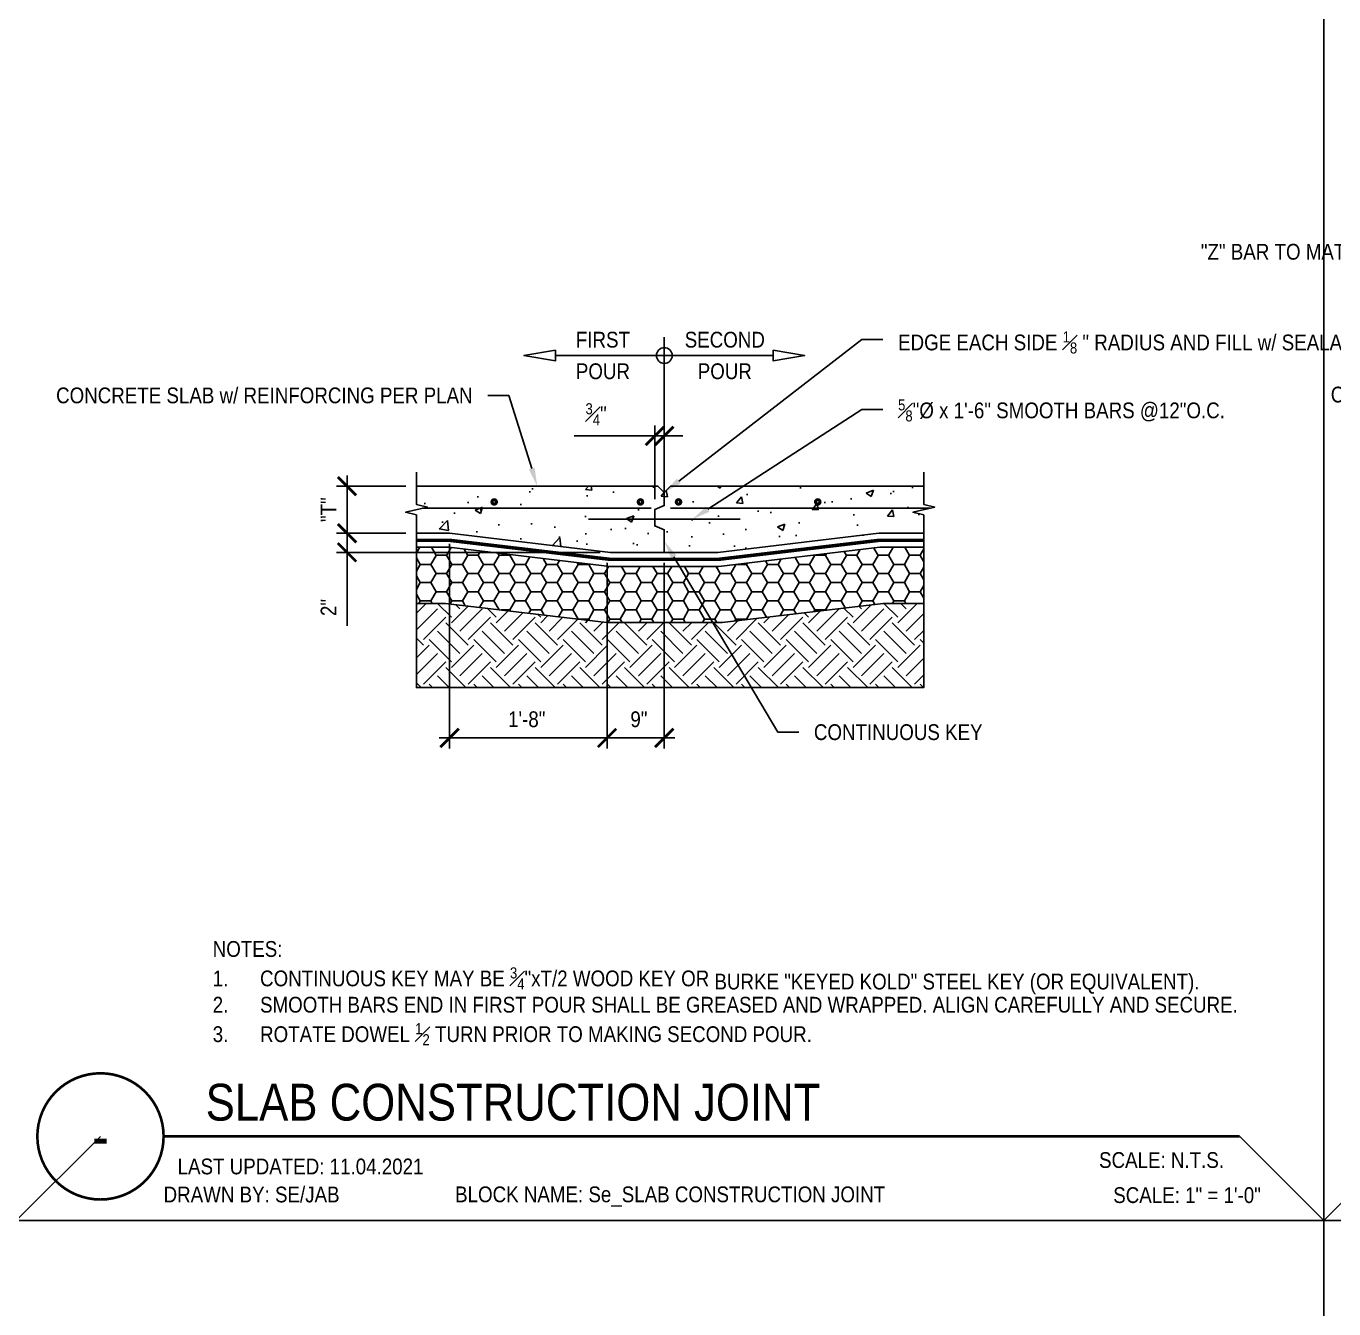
# Model space of a CAD drawing. Header units: inches. Extents: x -16404 to 14624, y -1591 to 16152.
# Drawn here: x -8754.8 to -8661.6, y 1411.9 to 1503.4 of the extents above; entities that cross this region are included whole.
import ezdxf
from ezdxf import colors
from ezdxf.entities.mleader import LeaderData, LeaderLine
from ezdxf.enums import TextEntityAlignment as Align
from ezdxf.math import Vec2, Vec3

# ---------------------------------------------------------------- set-up
doc = ezdxf.new("R2010")
doc.units = ezdxf.units.IN
doc.header["$LTSCALE"] = 24
doc.header["$MEASUREMENT"] = 0
doc.linetypes.add('HIDDEN2', pattern=[0.1875, 0.125, -0.0625])
doc.layers.get('0').update_dxf_attribs({"linetype": 'CONTINUOUS'})
doc.layers.get('DefPoints').update_dxf_attribs({"color": 251, "linetype": 'CONTINUOUS'})
for name, color, linetype, plot in [('DESIGNER COMMENTS', 221, 'CONTINUOUS', False), ('S-ANNO-GRID-NONPLOT', 251, 'CONTINUOUS', False), ('S-ANNO-NONPLOT', 253, 'CONTINUOUS', False)]:
    doc.layers.add(name, color=color, linetype=linetype, plot=plot)
for name, color, linetype in [('S-ANNO-DIMS', 2, 'CONTINUOUS'), ('S-ANNO-NOTE', 4, 'CONTINUOUS'), ('S-BREAK', 2, 'CONTINUOUS'), ('S-CONC', 4, 'CONTINUOUS'), ('S-MEMBRANE', 6, 'HIDDEN2'), ('S-REBAR', 7, 'CONTINUOUS'), ('S-TYP DETAIL BLOCKS', 1, 'CONTINUOUS')]:
    doc.layers.add(name, color=color, linetype=linetype)
doc.layers.add('S-HATCH-SOIL', color=7, linetype='CONTINUOUS', true_color=0x8f8f8f, transparency=0.8)
doc.layers.add('S-HATCH2', color=2, linetype='CONTINUOUS', transparency=0.5)
doc.styles.add('Arial', font='arial.ttf', dxfattribs={"width": 0.85})
doc.dimstyles.new('DIM-12_Se', dxfattribs={"dimscale": 12, "dimtxt": 0.09375, "dimasz": 0.109375, "dimexe": 0.0625, "dimexo": 0.0625, "dimgap": 0.0625, "dimtad": 1, "dimdec": 4, "dimzin": 11, "dimdsep": 46, "dimlunit": 4, "dimtxsty": 'Arial', "dimblk": 'ARCHTICK', "dimcen": 0.125, "dimdle": 0.0625, "dimclrd": 256, "dimclre": 256, "dimclrt": 4, "dimadec": 0, "dimazin": 0, "dimtfac": 0.75, "dimtdec": 4, "dimtmove": 0, "dimatfit": 3, "dimfxl": 1, "dimfrac": 1, "dimtolj": 1, "dimtzin": 0, "dimarcsym": 0})

# ---------------------------------------------------------------- blocks, each defined once
blk = doc.blocks.new('*U540')
at = {"const_width": 0.188}
for points in [[(-4.5, 0, -1), (4.5, 0, 3.732051)], [(-4.5, 0, 1), (4.5, 0, -3.732051)]]:
    blk.add_lwpolyline(points, format="xyb", dxfattribs=at)
blk.add_lwpolyline([(4.5, 0), (81.209, 0)], dxfattribs=at)
blk.add_circle((0, 0), 4.5)
at = {"style": 'Arial', "width": 0.85}
for tag, p in [('DWG_TITLE_1', (7.5, 6.188)), ('DWG_TITLE_2', (7.5, 2.438))]:
    blk.add_attdef(tag, text='', height=2.625, dxfattribs=at).set_placement(p, align=Align.MIDDLE_LEFT)
blk.add_attdef('#', text='', height=3, dxfattribs=at).set_placement((0, 0), align=Align.MIDDLE_CENTER)
blk.add_attdef('SCALE', text='', height=1.125, dxfattribs=at).set_placement((80.084, -1.125), align=Align.TOP_RIGHT)
blk = doc.blocks.new('_ARCHTICK')
at = {"color": 0, "linetype": 'ByBlock', "const_width": 0.15}
blk.add_lwpolyline([(-0.5, -0.5), (0.5, 0.5)], dxfattribs=at)
blk = doc.blocks.new('*D1920')
at = {"layer": 'DefPoints', "color": 0, "transparency": 16777216}
for p in [(40.188, 49.939), (40.188, 49.939), (39.513, 44.691)]:
    blk.add_point(p, dxfattribs=at)
at = {"layer": 'S-ANNO-DIMS', "lineweight": -2, "transparency": 16777216}
for p, q in [((39.513, 45.441), (39.513, 50.689)), ((39.513, 49.939), (33.768, 49.939)), ((40.188, 49.939), (39.513, 49.939)), ((40.188, 49.939), (41.501, 49.939))]:
    blk.add_line(p, q, dxfattribs=at)
at = {"layer": 'S-ANNO-DIMS', "lineweight": -2, "transparency": 16777216, "xscale": 1.3125, "yscale": 1.3125, "zscale": 1.3125}
blk.add_blockref('_ARCHTICK', (39.513, 49.939), dxfattribs=at)
at = {"layer": 'S-ANNO-DIMS', "lineweight": -2, "transparency": 16777216, "xscale": 1.3125, "yscale": 1.3125, "zscale": 1.3125, "rotation": 180}
blk.add_blockref('_ARCHTICK', (40.188, 49.939), dxfattribs=at)
at = {"layer": 'S-ANNO-DIMS', "color": 4, "transparency": 16777216, "insert": (35.328, 51.485), "char_height": 1.125, "attachment_point": 5, "style": 'Arial'}
blk.add_mtext('\\A1;{\\H0.7x;\\S3#4;}"', dxfattribs=at)
blk = doc.blocks.new('*D1921')
at = {"layer": 'DefPoints', "color": 0, "transparency": 16777216}
for p in [(22.523, 46.365), (17.573, 43), (22.523, 43)]:
    blk.add_point(p, dxfattribs=at)
at = {"layer": 'S-ANNO-DIMS', "lineweight": -2, "transparency": 16777216}
for p, q in [((17.573, 47.115), (17.573, 42.25)), ((21.773, 46.365), (16.823, 46.365)), ((21.773, 43), (16.823, 43))]:
    blk.add_line(p, q, dxfattribs=at)
at = {"layer": 'S-ANNO-DIMS', "lineweight": -2, "transparency": 16777216, "xscale": 1.3125, "yscale": 1.3125, "zscale": 1.3125}
for p, rotation in [((17.573, 46.365), 90), ((17.573, 43), 270)]:
    blk.add_blockref('_ARCHTICK', p, dxfattribs=dict(at, rotation=rotation))
at = {"layer": 'S-ANNO-DIMS', "color": 4, "transparency": 16777216, "insert": (16.26, 44.682), "char_height": 1.125, "attachment_point": 5, "rotation": 90, "style": 'Arial'}
blk.add_mtext('\\A1;"T"', dxfattribs=at)
blk = doc.blocks.new('*D1922')
at = {"layer": 'DefPoints', "color": 0, "transparency": 16777216}
for p in [(40.188, 41.64), (36.112, 28.408), (36.112, 28.408)]:
    blk.add_point(p, dxfattribs=at)
at = {"layer": 'S-ANNO-DIMS', "lineweight": -2, "transparency": 16777216}
for p, q in [((40.188, 40.89), (40.188, 27.658)), ((40.938, 28.408), (35.362, 28.408))]:
    blk.add_line(p, q, dxfattribs=at)
at = {"layer": 'S-ANNO-DIMS', "lineweight": -2, "transparency": 16777216, "xscale": 1.3125, "yscale": 1.3125, "zscale": 1.3125, "rotation": 180}
blk.add_blockref('_ARCHTICK', (36.112, 28.408), dxfattribs=at)
at = {"layer": 'S-ANNO-DIMS', "lineweight": -2, "transparency": 16777216, "xscale": 1.3125, "yscale": 1.3125, "zscale": 1.3125}
blk.add_blockref('_ARCHTICK', (40.188, 28.408), dxfattribs=at)
at = {"layer": 'S-ANNO-DIMS', "color": 4, "transparency": 16777216, "insert": (38.379, 29.732), "char_height": 1.125, "attachment_point": 5, "style": 'Arial'}
blk.add_mtext('\\A1;9"', dxfattribs=at)
blk = doc.blocks.new('*D1923')
at = {"layer": 'DefPoints', "color": 0, "transparency": 16777216}
for p in [(24.888, 43), (36.112, 41.64), (36.112, 28.408)]:
    blk.add_point(p, dxfattribs=at)
at = {"layer": 'S-ANNO-DIMS', "lineweight": -2, "transparency": 16777216}
for p, q in [((24.888, 42.25), (24.888, 27.658)), ((36.112, 40.89), (36.112, 27.658)), ((24.138, 28.408), (36.862, 28.408))]:
    blk.add_line(p, q, dxfattribs=at)
at = {"layer": 'S-ANNO-DIMS', "lineweight": -2, "transparency": 16777216, "xscale": 1.3125, "yscale": 1.3125, "zscale": 1.3125, "rotation": 180}
blk.add_blockref('_ARCHTICK', (24.888, 28.408), dxfattribs=at)
at = {"layer": 'S-ANNO-DIMS', "lineweight": -2, "transparency": 16777216, "xscale": 1.3125, "yscale": 1.3125, "zscale": 1.3125}
blk.add_blockref('_ARCHTICK', (36.112, 28.408), dxfattribs=at)
at = {"layer": 'S-ANNO-DIMS', "color": 4, "transparency": 16777216, "insert": (30.383, 29.732), "char_height": 1.125, "attachment_point": 5, "style": 'Arial'}
blk.add_mtext('\\A1;1\'-8"', dxfattribs=at)
blk = doc.blocks.new('*D1919')
at = {"layer": 'DefPoints', "color": 0, "transparency": 16777216}
for p in [(17.573, 43), (22.523, 43), (36.363, 41.64)]:
    blk.add_point(p, dxfattribs=at)
at = {"layer": 'S-ANNO-DIMS', "lineweight": -2, "transparency": 16777216}
for p, q in [((17.573, 43), (17.573, 44.312)), ((21.773, 43), (16.823, 43)), ((17.573, 43), (17.573, 41.64)), ((35.613, 41.64), (16.823, 41.64)), ((17.573, 41.64), (17.573, 36.399))]:
    blk.add_line(p, q, dxfattribs=at)
at = {"layer": 'S-ANNO-DIMS', "lineweight": -2, "transparency": 16777216, "xscale": 1.3125, "yscale": 1.3125, "zscale": 1.3125}
for p, rotation in [((17.573, 43), 270), ((17.573, 41.64), 90)]:
    blk.add_blockref('_ARCHTICK', p, dxfattribs=dict(at, rotation=rotation))
at = {"layer": 'S-ANNO-DIMS', "color": 4, "transparency": 16777216, "insert": (16.258, 37.707), "char_height": 1.125, "attachment_point": 5, "rotation": 90, "style": 'Arial'}
blk.add_mtext('\\A1;2"', dxfattribs=at)
blk = doc.blocks.new('_Small')
at = {"color": 0, "linetype": 'ByBlock', "lineweight": -2}
blk.add_circle((0, 0), 0.25, dxfattribs=at)
blk = doc.blocks.new('Se_SLAB CONSTRUCTION JOINT')
at = {"layer": 'S-HATCH-SOIL'}
h = blk.add_hatch(dxfattribs=at)
h.set_pattern_fill('HONEY', color=256, scale=6, style=0)
h.set_pattern_definition([(0, (9563.516, -3997.48016), (1.125, 0.649519053), [0.75, -1.5]), (120, (9563.516, -3997.48016), (-1.125, 0.649519053), [0.75, -1.5]), (60, (9563.516, -3997.48016), (2e-16, 1.299038106), [-1.5, 0.75])])
h.paths.add_polyline_path([(58.68646, 38), (55.78339, 38), (44.30839, 36.63974), (36.06775, 36.63974), (24.59275, 38), (22.52264, 38), (22.52264, 42), (24.829, 42), (36.304, 40.63974), (44.07213, 40.63974), (55.54713, 42), (58.68646, 42)])
h = blk.add_hatch(dxfattribs=at)
h.set_pattern_fill('EARTH', color=256, scale=9, angle=45, style=0)
h.set_pattern_definition([(45, (9563.516, -3997.4802), (2e-16, 3.1819805), [2.25, -2.25]), (45, (9562.9194, -3996.8835), (2e-16, 3.1819805), [2.25, -2.25]), (45, (9562.3227, -3996.287), (2e-16, 3.1819805), [2.25, -2.25]), (135, (9562.3227, -3995.8892), (-3.1819805, 7e-16), [2.25, -2.25]), (135, (9562.9194, -3995.2926), (-3.1819805, 7e-16), [2.25, -2.25]), (135, (9563.516, -3994.696), (-3.1819805, 7e-16), [2.25, -2.25])])
h.paths.add_polyline_path([(22.52264, 38), (24.59275, 38), (36.06775, 36.63974), (44.30839, 36.63974), (55.78339, 38), (58.68646, 38), (58.68646, 32), (22.52264, 32)])
at = {"layer": 'S-HATCH2'}
h = blk.add_hatch(dxfattribs=at)
h.set_pattern_fill('AR-CONC', color=256, scale=0.75, style=0)
h.set_pattern_definition([(50, (9563.516, -3997.48), (5.3794514, -0.470641), [0.5625, -6.1875]), (355, (9563.516, -3997.48), (-1.040635, 5.641441), [0.45, -4.95]), (100.451444, (9563.964, -3997.5194), (4.3388164, 5.1708), [0.4780514, -5.2585658]), (46.1842, (9563.516, -3995.98), (8.00431, -1.2413946), [0.84375, -9.28125]), (96.635635, (9564.183, -3996.084), (7.0099646, 7.3058895), [0.7170776, -7.887853]), (351.18416, (9563.516, -3995.98), (7.0099646, 7.3058895), [0.675, -7.425]), (21, (9564.266, -3996.355), (4.4768029, -3.0196417), [0.5625, -6.1875]), (326, (9564.266, -3996.355), (1.824865, 5.4386253), [0.45, -4.95]), (71.451445, (9564.639, -3996.607), (6.3016678, 2.4189836), [0.4780514, -5.2585658]), (37.5, (9563.516, -3997.4802), (0.0911989, 2.4967039), [0, -4.89, 0, -5.025, 0, -4.96875]), (7.5, (9563.516, -3997.4802), (1.9730215, 2.95808784), [0, -2.865, 0, -4.7775, 0, -1.89375]), (327.5, (9561.8435, -3997.4802), (4.00366827, -0.16916154), [0, -1.875, 0, -5.85, 0, -7.7625]), (317.5, (9561.0935, -3997.48), (4.3738963, 0.7507874), [0, -2.4375, 0, -3.885, 0, -5.5125])])
h.paths.add_polyline_path([(39.51307, 44.69139), (40.18807, 44.97405), (40.18807, 45.91474), (39.73807, 46.36474), (22.52264, 46.36474), (22.52264, 45.06094), (23.30099, 44.87166), (21.74429, 44.49308), (22.52264, 44.3038), (22.52264, 43), (24.88807, 43), (36.36307, 41.63974), (40.18807, 41.63974), (40.18807, 43.24509), (39.51307, 43.52775)])
h.paths.add_polyline_path([(59.46481, 44.87166), (58.68646, 45.06094), (58.68646, 46.36474), (40.63807, 46.36474), (40.18807, 45.91474), (40.18807, 44.97405), (39.51307, 44.69139), (39.51307, 43.52775), (40.18807, 43.24509), (40.18807, 41.63974), (44.01307, 41.63974), (55.48807, 43), (58.68646, 43), (58.68646, 44.3038), (57.90811, 44.49308)])
at = {"layer": 'S-ANNO-DIMS'}
for p, q in [((40.18807, 45.91474), (40.18807, 56.98148)), ((40.18807, 55.66898), (32.43807, 55.66898)), ((40.18807, 55.66898), (47.93807, 55.66898))]:
    blk.add_line(p, q, dxfattribs=at)
for points in [[(32.43807, 56.04398), (32.43807, 55.29398), (30.18807, 55.66898)], [(47.93807, 56.04398), (47.93807, 55.29398), (50.18807, 55.66898)]]:
    blk.add_lwpolyline(points, close=True, dxfattribs=at)
at = {"layer": 'S-ANNO-NONPLOT'}
for points in [[(58.68646, 43), (55.48807, 43), (44.01307, 41.63974), (36.36307, 41.63974), (24.88807, 43), (22.52264, 43)], [(58.68646, 42.5), (55.5176, 42.5), (44.0426, 41.13974), (36.33354, 41.13974), (24.85854, 42.5), (22.52264, 42.5)]]:
    blk.add_lwpolyline(points, dxfattribs=at)
for points in [[(58.68646, 38), (55.78339, 38), (44.30839, 36.63974), (36.06775, 36.63974), (24.59275, 38), (22.52264, 38), (22.52264, 42), (24.829, 42), (36.304, 40.63974), (44.07213, 40.63974), (55.54713, 42), (58.68646, 42)], [(22.52264, 38), (24.59275, 38), (36.06775, 36.63974), (44.30839, 36.63974), (55.78339, 38), (58.68646, 38), (58.68646, 32), (22.52264, 32)]]:
    blk.add_lwpolyline(points, close=True, dxfattribs=at)
at = {"layer": 'S-BREAK'}
for points in [[(22.52264, 47.36474), (22.52264, 45.06094), (23.30099, 44.87166), (21.74429, 44.49308), (22.52264, 44.3038), (22.52264, 42)], [(58.68646, 47.36474), (58.68646, 45.06094), (59.46481, 44.87166), (57.90811, 44.49308), (58.68646, 44.3038), (58.68646, 42)]]:
    blk.add_lwpolyline(points, dxfattribs=at)
at = {"layer": 'S-CONC'}
for points in [[(22.52264, 46.36474), (39.73807, 46.36474), (40.18807, 45.91474), (40.18807, 44.97405), (39.51307, 44.69139), (39.51307, 43.52775), (40.18807, 43.24509), (40.18807, 41.63974), (36.36307, 41.63974), (24.88807, 43), (22.52264, 43)], [(58.68646, 46.36474), (40.63807, 46.36474), (40.18807, 45.91474), (40.18807, 44.97405), (39.51307, 44.69139), (39.51307, 43.52775), (40.18807, 43.24509), (40.18807, 41.63974), (44.01307, 41.63974), (55.48807, 43), (58.68646, 43)]]:
    blk.add_lwpolyline(points, dxfattribs=at)
at = {"layer": 'S-MEMBRANE', "color": 4, "const_width": 0.25}
blk.add_lwpolyline([(58.68646, 42.5), (55.5176, 42.5), (44.0426, 41.13974), (36.33354, 41.13974), (24.85854, 42.5), (22.52264, 42.5)], dxfattribs=at)
at = {"layer": 'S-REBAR'}
for p, q in [((22.94224, 44.78441), (39.25119, 44.78441)), ((40.63807, 44.78441), (59.10606, 44.78441)), ((34.78807, 44.00026), (45.58807, 44.00026))]:
    blk.add_line(p, q, dxfattribs=at)
at = {"layer": 'S-REBAR', "const_width": 0.3125}
for points in [[(27.9514, 45.23441, -1), (28.1764, 45.23441, -1)], [(38.37393, 45.23441, -1), (38.59893, 45.23441, -1)], [(41.09165, 45.23441, -1), (41.31665, 45.23441, -1)], [(51.01378, 45.23441, -1), (51.23878, 45.23441, -1)]]:
    blk.add_lwpolyline(points, format="xyb", close=True, dxfattribs=at)
at = {"layer": 'S-ANNO-DIMS', "xscale": 2.25, "yscale": 2.25, "zscale": 2.25, "rotation": 180}
blk.add_blockref('_Small', (40.18807, 55.66898), dxfattribs=at)
at = {"layer": 'DESIGNER COMMENTS', "char_height": 1.125, "style": 'Arial'}
for s, insert, width, attachment_point in [('\\A1;LAST UPDATED: 11.04.2021', (5.49984, -1.58101), 17.4709661, 1), ('\\A1;DRAWN BY: SE/JAB', (4.49984, -3.58101), 12.4848985, 1), ('\\A1;BLOCK NAME: Se_SLAB CONSTRUCTION JOINT', (40.60455, -4.29464), 30.6412551, 5), ('\\A1;SCALE: 1{\\H1x;" = 1\'-0"}', (82.7091, -3.625), 19.68745, 3)]:
    blk.add_mtext(s, dxfattribs=dict(at, insert=insert, width=width, attachment_point=attachment_point))
at = {"layer": 'S-ANNO-NOTE', "char_height": 1.125, "attachment_point": 5, "line_spacing_factor": 1.2, "style": 'Arial'}
for s, insert, width in [('FIRST\\PPOUR', (35.81307, 55.66898), 3.8538617), ('SECOND\\PPOUR', (44.50057, 55.66898), 5.6554732)]:
    blk.add_mtext(s, dxfattribs=dict(at, insert=insert, width=width))
at = {"layer": 'S-ANNO-NOTE', "color": 4, "insert": (8.00004, 6.50001), "char_height": 1.125, "width": 74.3794431, "attachment_point": 7, "style": 'Arial'}
blk.add_mtext('\\A1;NOTES:\\P\\pi-3.375,l3.375,t3.375;1.^ICONTINUOUS KEY MAY BE {\\H0.7x;\\S3#4;}"xT/2 WOOD KEY OR {\\A0;BURKE "KEYED KOLD" STEEL KEY (OR EQUIVALENT).\\P}2.^ISMOOTH BARS END IN FIRST POUR SHALL BE GREASED AND WRAPPED. ALIGN CAREFULLY AND SECURE.\\P3.^IROTATE DOWEL {\\H0.7x;\\S1#2;} TURN PRIOR TO MAKING SECOND POUR.', dxfattribs=at)
at = {"layer": 'S-ANNO-DIMS'}
for base, p1, p2, text, picture, middle in [((40.18807, 49.93877), (39.51307, 44.69139), (40.18807, 49.93877), '{\\H0.7x;\\S3#4;}"', '*D1920', (35.32798, 49.93877)), ((36.11165, 28.40798), (40.18807, 41.63974), (36.11165, 28.40798), '9"', '*D1922', (38.37916, 28.40798))]:
    dim = blk.add_linear_dim(base=base, p1=p1, p2=p2, text=text, dimstyle='DIM-12_Se', dxfattribs=at)
    dim.commit()
    dim.dimension.update_dxf_attribs({"geometry": picture, "text_midpoint": middle, "dimtype": 128})
for base, p1, p2, angle, text, picture, middle in [((17.57251, 43), (22.52264, 46.36474), (22.52264, 43), 90, '"T"', '*D1921', (17.57251, 44.68237)), ((17.57251, 43), (36.36307, 41.63974), (22.52264, 43), 270, '2"', '*D1919', (17.57251, 37.70704)), ((36.11165, 28.40798), (24.88807, 43), (36.11165, 41.63974), 180, '1\'-8"', '*D1923', (30.38316, 28.40798))]:
    dim = blk.add_linear_dim(base=base, p1=p1, p2=p2, angle=angle, text=text, dimstyle='DIM-12_Se', dxfattribs=at)
    dim.commit()
    dim.dimension.update_dxf_attribs({"geometry": picture, "text_midpoint": middle, "dimtype": 128})
at = {"layer": 'S-ANNO-NOTE'}
ml = blk.add_multileader_mtext('Standard', dxfattribs=at)
ml.set_content('\\A1;{\\C256;EDGE EACH SIDE \\H0.7x;\\S1#8;\\H1.42857x; " RADIUS AND FILL w/ SEALANT}', color=4, style='Arial')
ml.set_leader_properties(color=2)
ml.build(insert=Vec2(0, 0))
ml.multileader.update_dxf_attribs({"dogleg_length": 0.36, "arrow_head_size": 1.3125, "scale": 12})
ctx = ml.context
ctx.base_point, ctx.scale, ctx.char_height, ctx.arrow_head_size, ctx.landing_gap_size, ctx.plane_origin = Vec3(55.77143, 56.82009), 12, 1.125, 1.3125, 1.08, Vec3(16.56465, 354.15491)
notes = []
notes.append((ctx, [(0, (1, 1, 0), (54.27143, 56.82009), (1, 0), 1.5, [(0, [(40.18807, 45.91474)], 0, [])])]))
ctx.mtext.insert, ctx.mtext.width, ctx.mtext.flow_direction = Vec3(56.85143, 57.39218), 17.3706589, 5
ml = blk.add_multileader_mtext('Standard', dxfattribs=at)
ml.set_content('\\A1;{\\C256;CONCRETE SLAB w/ REINFORCING PER PLAN}', color=4, style='Arial')
ml.set_leader_properties(color=2)
ml.build(insert=Vec2(0, 0))
ml.multileader.update_dxf_attribs({"dogleg_length": 0.36, "arrow_head_size": 1.3125, "scale": 12})
ctx = ml.context
ctx.base_point, ctx.scale, ctx.char_height, ctx.arrow_head_size, ctx.landing_gap_size, ctx.plane_origin = Vec3(9.32934, 52.82009), 12, 1.125, 1.3125, 1.08, Vec3(55.81149, 354.15491)
ctx.text_align_type = 2
notes.append((ctx, [(0, (1, 1, 0), (29.1047, 52.82009), (-1, 0), 1.5, [(0, [(31.13035, 46.36474)], 0, [])])]))
ctx.mtext.insert, ctx.mtext.width, ctx.mtext.alignment, ctx.mtext.flow_direction = Vec3(26.5247, 53.39218), 16.2316243, 3, 5
ml = blk.add_multileader_mtext('Standard', dxfattribs=at)
ml.set_content('\\A1;{\\H0.7x;\\C256;\\S5#8;\\H1.42857x;"%%C x 1\'-6" SMOOTH BARS @12"O.C. }', color=4, style='Arial')
ml.set_leader_properties(color=2)
ml.build(insert=Vec2(0, 0))
ml.multileader.update_dxf_attribs({"dogleg_length": 0.36, "arrow_head_size": 1.3125, "scale": 12})
ctx = ml.context
ctx.base_point, ctx.scale, ctx.char_height, ctx.arrow_head_size, ctx.landing_gap_size, ctx.plane_origin = Vec3(55.77143, 51.82009), 12, 1.125, 1.3125, 1.08, Vec3(16.56465, 349.15491)
notes.append((ctx, [(0, (1, 1, 0), (54.27143, 51.82009), (1, 0), 1.5, [(0, [(42.18807, 44.00026)], 0, [])])]))
ctx.mtext.insert, ctx.mtext.width, ctx.mtext.flow_direction = Vec3(56.85143, 52.54796), 12.9131977, 5
ml = blk.add_multileader_mtext('Standard', dxfattribs=at)
ml.set_content('\\A1;{\\C256;CONTINUOUS KEY}', color=4, style='Arial')
ml.set_leader_properties(color=2)
ml.build(insert=Vec2(0, 0))
ml.multileader.update_dxf_attribs({"dogleg_length": 0.36, "arrow_head_size": 1.3125, "scale": 12})
ctx = ml.context
ctx.base_point, ctx.scale, ctx.char_height, ctx.arrow_head_size, ctx.landing_gap_size, ctx.plane_origin = Vec3(49.77143, 28.82009), 12, 1.125, 1.3125, 1.08, Vec3(16.56465, 325.15491)
notes.append((ctx, [(0, (1, 1, 0), (48.27143, 28.82009), (1, 0), 1.5, [(0, [(40.18807, 42.44241)], 0, [])])]))
ctx.mtext.insert, ctx.mtext.width, ctx.mtext.flow_direction = Vec3(50.85143, 29.38259), 7.2007367, 5
for ctx, leaders in notes:
    for number, flags, end, landing, length, lines in leaders:
        leader = LeaderData()
        leader.index, (leader.has_last_leader_line, leader.has_dogleg_vector, leader.attachment_direction) = number, flags
        leader.last_leader_point, leader.dogleg_vector, leader.dogleg_length = Vec3(end), Vec3(landing), length
        for number, points, colour, breaks in lines:
            line = LeaderLine()
            line.index, line.vertices, line.color, line.breaks = number, Vec3.list(points), colors.encode_raw_color(colour), breaks
            leader.lines.append(line)
        ctx.leaders.append(leader)
blk = doc.blocks.new('Se_DEPRESSED SLAB 2')
at = {"layer": 'S-ANNO-NOTE'}
ml = blk.add_multileader_mtext('Standard', dxfattribs=at)
ml.set_content('"Z" BAR TO MATCH SIZE & SPACING OF SLAB REINFORCING', color=4, style='Arial')
ml.set_leader_properties(color=2)
ml.build(insert=Vec2(0, 0))
ml.multileader.update_dxf_attribs({"dogleg_length": 0.36, "arrow_head_size": 1.3125, "scale": 12})
ctx = ml.context
ctx.base_point, ctx.scale, ctx.char_height, ctx.arrow_head_size, ctx.landing_gap_size, ctx.plane_origin = Vec3(1.48463, 63.08441), 12, 1.125, 1.3125, 1.08, Vec3(62.56573, 372.13813)
ctx.text_align_type = 2
notes = []
notes.append((ctx, [(0, (1, 1, 0), (26.74962, 63.08441), (-1, 0), 1.5, [(0, [(43.41737, 48.17346)], 0, [])])]))
ctx.mtext.insert, ctx.mtext.width, ctx.mtext.alignment, ctx.mtext.flow_direction = Vec3(24.16962, 63.65651), 21.6762483, 3, 5
ml = blk.add_multileader_mtext('Standard', dxfattribs=at)
ml.set_content('\\A1;{\\C256;CONCRETE SLAB w/ REINFORCING PER PLAN}', color=4, style='Arial')
ml.set_leader_properties(color=2)
ml.build(insert=Vec2(0, 0))
ml.multileader.update_dxf_attribs({"dogleg_length": 0.36, "arrow_head_size": 1.3125, "scale": 12})
ctx = ml.context
ctx.base_point, ctx.scale, ctx.char_height, ctx.arrow_head_size, ctx.landing_gap_size, ctx.plane_origin = Vec3(6.97427, 52.90215), 12, 1.125, 1.3125, 1.08, Vec3(53.45641, 354.23698)
ctx.text_align_type = 2
notes.append((ctx, [(0, (1, 1, 0), (26.74962, 52.90215), (-1, 0), 1.5, [(0, [(28.77527, 46.44681)], 0, [])])]))
ctx.mtext.insert, ctx.mtext.width, ctx.mtext.alignment, ctx.mtext.flow_direction = Vec3(24.16962, 53.47425), 16.2316243, 3, 5
for ctx, leaders in notes:
    for number, flags, end, landing, length, lines in leaders:
        leader = LeaderData()
        leader.index, (leader.has_last_leader_line, leader.has_dogleg_vector, leader.attachment_direction) = number, flags
        leader.last_leader_point, leader.dogleg_vector, leader.dogleg_length = Vec3(end), Vec3(landing), length
        for number, points, colour, breaks in lines:
            line = LeaderLine()
            line.index, line.vertices, line.color, line.breaks = number, Vec3.list(points), colors.encode_raw_color(colour), breaks
            leader.lines.append(line)
        ctx.leaders.append(leader)
blk = doc.blocks.new('Se_STEPPED CONCRETE  GRADE BEAM')
at = {"layer": 'S-ANNO-NOTE'}
ml = blk.add_multileader_mtext('Standard', dxfattribs=at)
ml.set_content("TOP OF GRADE BEAM STEPPED AS REQ'D", color=4, style='Arial')
ml.set_leader_properties(color=2)
ml.build(insert=Vec2(0, 0))
ml.multileader.update_dxf_attribs({"dogleg_length": 0.36, "arrow_head_size": 1.3125, "scale": 12})
ctx = ml.context
ctx.base_point, ctx.scale, ctx.char_height, ctx.arrow_head_size, ctx.landing_gap_size, ctx.plane_origin = Vec3(54.37906, 75.45004), 12, 1.125, 1.3125, 1.08, Vec3(20.82708, 367.95536)
notes = []
notes.append((ctx, [(0, (1, 1, 0), (52.87906, 75.45004), (1, 0), 1.5, [(0, [(45.88104, 64.82587)], 0, [])])]))
ctx.mtext.insert, ctx.mtext.width, ctx.mtext.flow_direction = Vec3(55.45906, 76.05628), 14.1612713, 5
ml = blk.add_multileader_mtext('Standard', dxfattribs=at)
ml.set_content('(2) #4 BENT BARS, TYP', color=4, style='Arial')
ml.set_leader_properties(color=2)
ml.build(insert=Vec2(0, 0))
ml.multileader.update_dxf_attribs({"dogleg_length": 0.36, "arrow_head_size": 1.3125, "scale": 12})
ctx = ml.context
ctx.base_point, ctx.scale, ctx.char_height, ctx.arrow_head_size, ctx.landing_gap_size, ctx.plane_origin = Vec3(54.37906, 69.82925), 12, 1.125, 1.3125, 1.08, Vec3(20.82708, 362.33457)
notes.append((ctx, [(0, (1, 1, 0), (52.87906, 69.82925), (1, 0), 1.5, [(0, [(48.26602, 62.82587)], 0, [])])]))
ctx.mtext.insert, ctx.mtext.width, ctx.mtext.flow_direction = Vec3(55.45906, 70.55712), 15.0392471, 5
ml = blk.add_multileader_mtext('Standard', dxfattribs=at)
ml.set_content('TOP OF GRADE BEYOND, SHOWN DASHED', color=4, style='Arial')
ml.set_leader_properties(color=2)
ml.build(insert=Vec2(0, 0))
ml.multileader.update_dxf_attribs({"dogleg_length": 0.36, "arrow_head_size": 1.3125, "scale": 12})
ctx = ml.context
ctx.base_point, ctx.scale, ctx.char_height, ctx.arrow_head_size, ctx.landing_gap_size, ctx.plane_origin = Vec3(52.37906, 25.67949), 12, 1.125, 1.3125, 1.08, Vec3(20.82708, 322.18481)
notes.append((ctx, [(0, (1, 1, 0), (50.87906, 25.67949), (1, 0), 1.5, [(0, [(43.72247, 40.40998)], 0, [])])]))
ctx.mtext.insert, ctx.mtext.width, ctx.mtext.flow_direction = Vec3(53.45906, 26.25158), 16.3705611, 5
ml = blk.add_multileader_mtext('Standard', dxfattribs=at)
ml.set_content('CONCRETE GRADE BEAM w/ REINFORCING PER PLAN AND DETAILS', color=4, style='Arial')
ml.set_leader_properties(color=2)
ml.build(insert=Vec2(0, 0))
ml.multileader.update_dxf_attribs({"dogleg_length": 0.36, "arrow_head_size": 1.3125, "scale": 12})
ctx = ml.context
ctx.base_point, ctx.scale, ctx.char_height, ctx.arrow_head_size, ctx.landing_gap_size, ctx.plane_origin = Vec3(52.37906, 20.67949), 12, 1.125, 1.3125, 1.08, Vec3(20.82708, 310.18481)
notes.append((ctx, [(0, (1, 1, 0), (50.87906, 20.67949), (1, 0), 1.5, [(0, [(38.2303, 31.51026)], 0, [])])]))
ctx.mtext.insert, ctx.mtext.width, ctx.mtext.flow_direction = Vec3(53.45906, 21.25158), 14.1704033, 5
for ctx, leaders in notes:
    for number, flags, end, landing, length, lines in leaders:
        leader = LeaderData()
        leader.index, (leader.has_last_leader_line, leader.has_dogleg_vector, leader.attachment_direction) = number, flags
        leader.last_leader_point, leader.dogleg_vector, leader.dogleg_length = Vec3(end), Vec3(landing), length
        for number, points, colour, breaks in lines:
            line = LeaderLine()
            line.index, line.vertices, line.color, line.breaks = number, Vec3.list(points), colors.encode_raw_color(colour), breaks
            leader.lines.append(line)
        ctx.leaders.append(leader)

msp = doc.modelspace()

# ---------------------------------------------------------------- linework, layer by layer
at = {"layer": 'S-ANNO-GRID-NONPLOT'}
for p, q in [((-8662.3223, 1418.19852), (-8662.3223, 1510.19852)), ((-8755.5314, 1418.19852), (-8749.5314, 1424.19852)), ((-8662.3223, 1418.19852), (-8668.3223, 1424.19852)), ((-8662.3223, 1418.19852), (-8656.3223, 1424.19852)), ((-8755.5314, 1418.19852), (-8662.3223, 1418.19852)), ((-8662.3223, 1418.19852), (-8569.1132, 1418.19852)), ((-8662.3223, 1326.19852), (-8662.3223, 1418.19852))]:
    msp.add_line(p, q, dxfattribs=at)

# ---------------------------------------------------------------- block references
at = {"layer": 'S-ANNO-NOTE'}
msp.add_blockref('*U540', (-8749.5314, 1424.19852), dxfattribs=at).add_auto_attribs({'#': '-', 'DWG_TITLE_2': 'SLAB CONSTRUCTION JOINT', 'SCALE': 'SCALE: N.T.S.'})
at = {"layer": 'S-TYP DETAIL BLOCKS'}
for name, p in [('Se_STEPPED CONCRETE  GRADE BEAM', (-8935.9496, 1424.19852)), ('Se_DEPRESSED SLAB 2', (-8656.3223, 1424.17546)), ('Se_SLAB CONSTRUCTION JOINT', (-8749.5314, 1424.19852))]:
    msp.add_blockref(name, p, dxfattribs=at)

doc.saveas('drawing.dxf')
